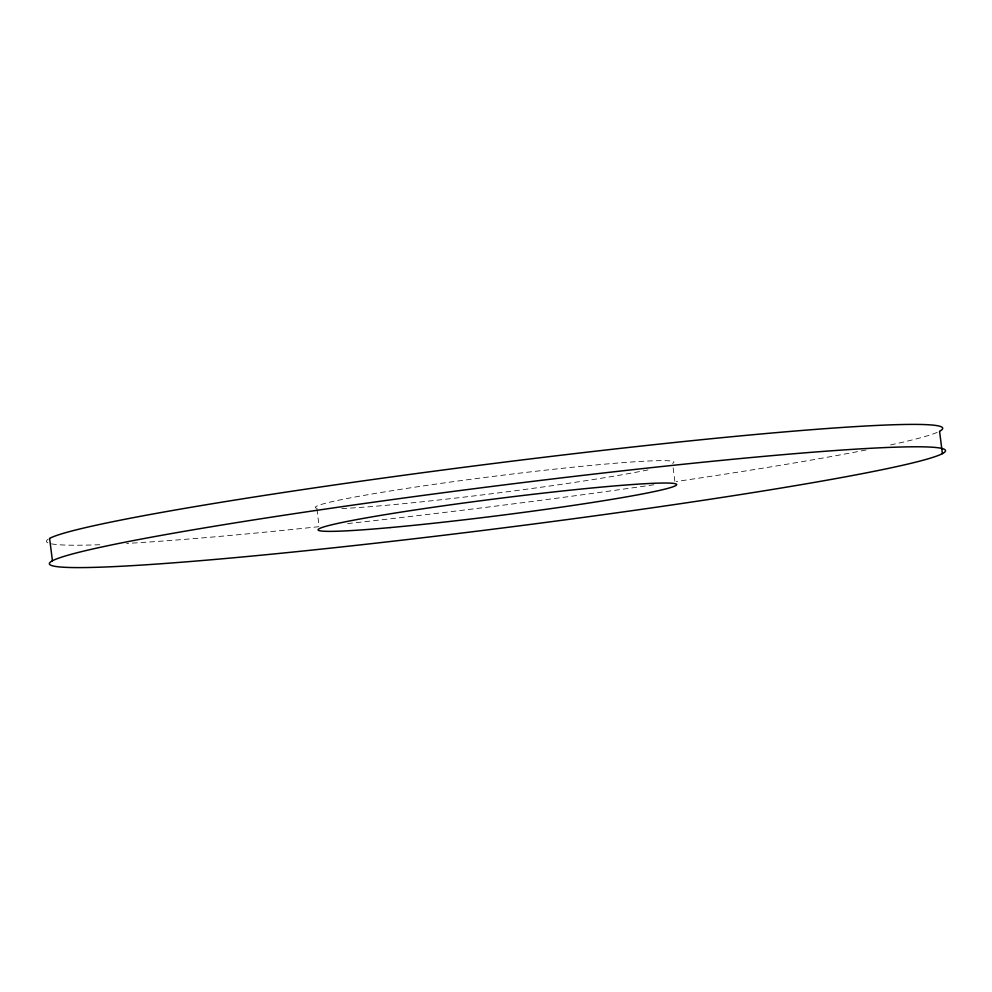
<?xml version="1.0" encoding="UTF-8"?>
<svg xmlns="http://www.w3.org/2000/svg" width="992" height="992" viewBox="0 0 992 992"><rect width="100%" height="100%" fill="white"/><g stroke="black" fill="none" stroke-linecap="round" stroke-linejoin="round"><path stroke-width="0.74" stroke-dasharray="4.96 3.72" d="M673.146 467.864L674.845 481.294M316.969 509.218L319.04 525.636M937.18 432.376A451.658 21.278 -7.2 0 1 889.985 445.061M866.028 449.984A451.658 21.278 -7.2 0 1 676.246 481.517M653.889 484.778A451.658 21.278 -7.2 0 1 344.683 523.912M318.841 526.69A451.658 21.278 -7.2 0 1 126.616 543.43M99.783 544.72A451.658 21.278 -7.2 0 1 51.113 543.777M47.876 542.798A451.658 21.278 -7.2 0 1 49.6 538.371M647.987 469.91A180.656 8.506 -7.2 0 1 339.041 508.673M317.192 508.4A180.656 8.506 -7.2 0 1 492.268 476.52A180.656 8.506 -7.2 0 1 672.576 463.388"/><path stroke-width="1.49" d="M942.4 453.629A451.658 21.278 -7.2 0 0 320.59 509.776A451.658 21.278 -7.2 0 0 229.251 558.174A451.658 21.278 -7.2 0 0 942.4 453.629L939.573 431.247A451.658 21.278 -7.2 0 0 547.324 456.866A451.658 21.278 -7.2 0 0 49.6 538.371L52.427 560.753M390.141 527.583A180.656 8.506 -7.2 0 0 675.403 485.77A180.656 8.506 -7.2 0 0 426.684 508.226A180.656 8.506 -7.2 0 0 390.141 527.583"/></g></svg>
